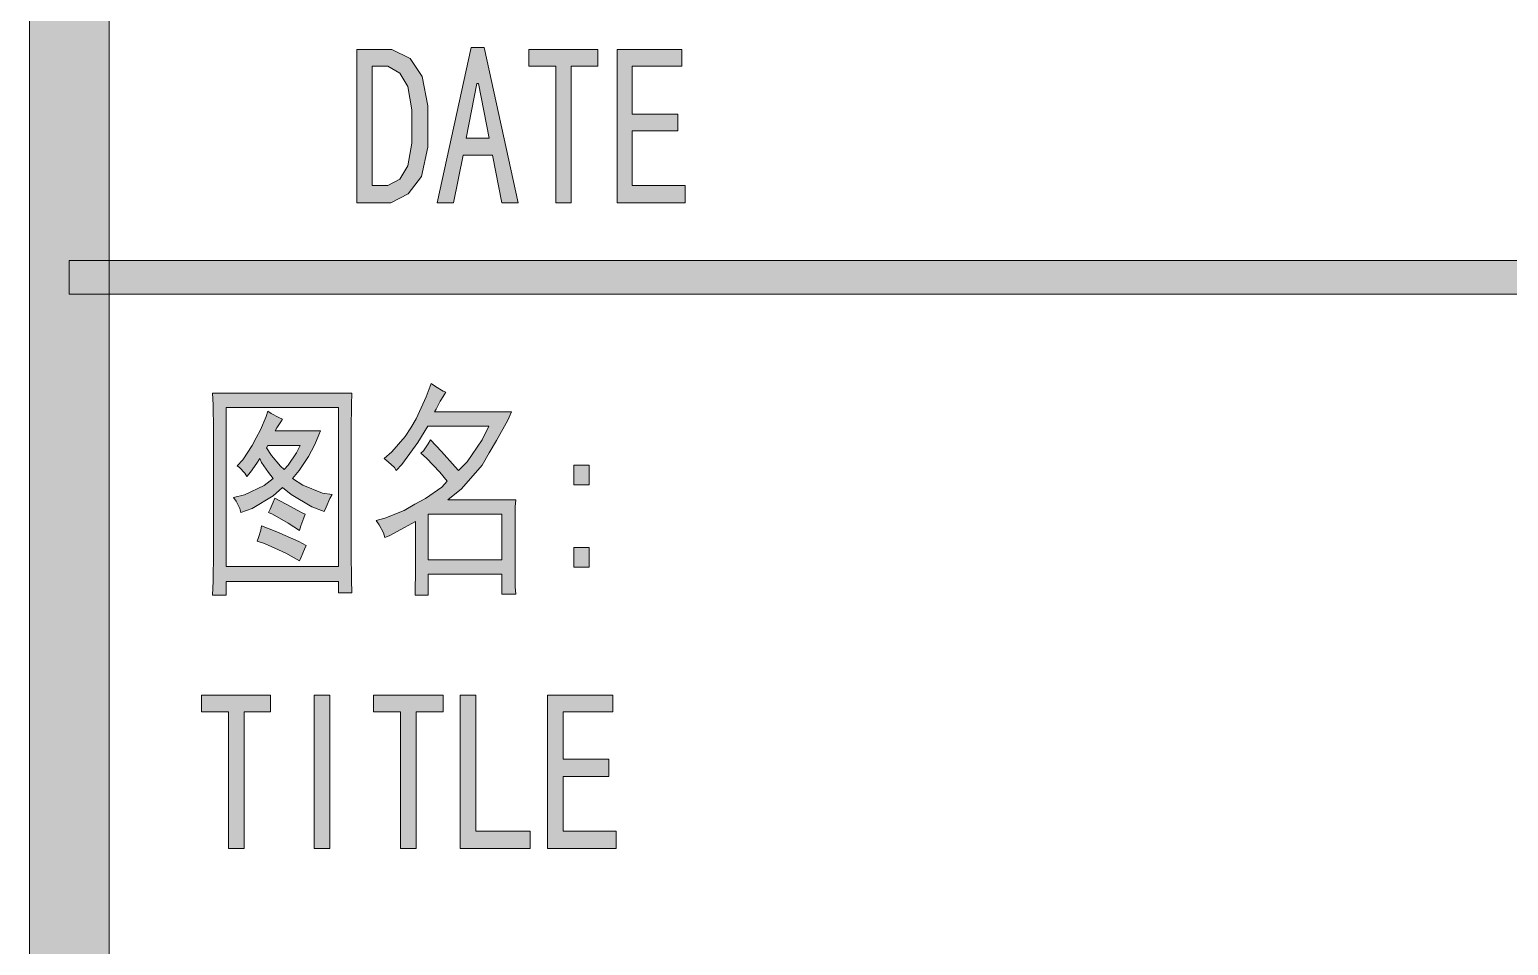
# Model space of a CAD drawing. Header units: millimetres. Extents: x 0 to 586, y 0 to 414.
# Drawn here: x 541.05 to 553.82, y 30.77 to 38.67 of the extents above; entities that cross this region are included whole.
import ezdxf

# ---------------------------------------------------------------- set-up
doc = ezdxf.new("R2010")
doc.units = ezdxf.units.MM

msp = doc.modelspace()

# ---------------------------------------------------------------- hatches: boundary and pattern name
h = msp.add_hatch(color=0)
h.dxf.hatch_style = 2
h.paths.add_polyline_path([(541.736139, 9.860139), (541.048222, 9.860139), (541.048222, 404.223361), (541.736139, 404.223361)])
h = msp.add_hatch(color=0)
h.paths.add_polyline_path([(544.487806, 37.838944), (544.487806, 37.659028), (544.431361, 37.405028), (544.374917, 37.330944), (544.318472, 37.256861), (544.166778, 37.17925), (544.071528, 37.17925), (543.873972, 37.17925), (543.873972, 38.502167), (544.071528, 38.502167), (544.177361, 38.502167), (544.336111, 38.424556), (544.3855, 38.346944), (544.438417, 38.269333), (544.487806, 38.015333)])
h.paths.add_polyline_path([(544.350222, 37.838944), (544.350222, 37.980056), (544.314944, 38.181139), (544.279667, 38.241111), (544.244389, 38.297556), (544.142083, 38.357528), (544.071528, 38.357528), (544.008028, 38.357528), (544.008028, 37.327417), (544.071528, 37.327417), (544.142083, 37.327417), (544.244389, 37.383861), (544.279667, 37.440306), (544.314944, 37.49675), (544.350222, 37.694306)])
h = msp.add_hatch(color=0)
h.paths.add_polyline_path([(545.267444, 37.17925), (545.126333, 37.17925), (545.045194, 37.588472), (544.791194, 37.588472), (544.710056, 37.17925), (544.568944, 37.17925), (544.86175, 38.519806), (544.974639, 38.519806)])
h.paths.add_polyline_path([(545.016972, 37.736639), (544.92525, 38.209361), (544.911139, 38.209361), (544.819417, 37.736639)])
h = msp.add_hatch(color=0)
h.dxf.hatch_style = 2
h.paths.add_polyline_path([(545.955361, 38.357528), (545.726056, 38.357528), (545.726056, 37.17925), (545.592, 37.17925), (545.592, 38.357528), (545.359167, 38.357528), (545.359167, 38.502167), (545.955361, 38.502167)])
h = msp.add_hatch(color=0)
h.dxf.hatch_style = 2
h.paths.add_polyline_path([(546.710306, 37.17925), (546.121167, 37.17925), (546.121167, 38.502167), (546.682083, 38.502167), (546.682083, 38.357528), (546.251694, 38.357528), (546.251694, 37.944778), (546.646806, 37.944778), (546.646806, 37.800139), (546.251694, 37.800139), (546.251694, 37.327417), (546.710306, 37.327417)])
h = msp.add_hatch(color=0)
h.dxf.hatch_style = 2
h.paths.add_polyline_path([(575.772139, 36.681833), (575.772139, 36.389028), (541.390417, 36.389028), (541.390417, 36.681833)])
h = msp.add_hatch(color=0)
h.paths.add_polyline_path([(543.831639, 35.535306), (543.828111, 35.436528), (543.824583, 35.224861), (543.824583, 35.108444), (543.824583, 34.279417), (543.824583, 34.159472), (543.828111, 33.923111), (543.831639, 33.810222), (543.715222, 33.810222), (543.715222, 33.909), (542.745083, 33.909), (542.745083, 33.792583), (542.628667, 33.792583), (542.632194, 33.912528), (542.635722, 34.159472), (542.635722, 34.29), (542.635722, 35.108444), (542.635722, 35.221333), (542.632194, 35.433), (542.628667, 35.535306)])
h.paths.add_polyline_path([(543.715222, 34.039528), (543.715222, 35.411833), (542.745083, 35.411833), (542.745083, 34.039528)])
h = msp.add_hatch(color=0)
h.paths.add_polyline_path([(544.643028, 35.542361), (544.628917, 35.521194), (544.604222, 35.482389), (544.593639, 35.46475), (544.583056, 35.443583), (544.558361, 35.397722), (544.54425, 35.373028), (545.211, 35.373028), (545.17925, 35.302472), (545.080472, 35.126083), (545.016972, 35.02025), (544.957, 34.914417), (544.777083, 34.709806), (544.660667, 34.614556), (545.246278, 34.614556), (545.24275, 34.554583), (545.24275, 34.434639), (545.24275, 34.374667), (545.24275, 34.057167), (545.24275, 33.990139), (545.24275, 33.863139), (545.246278, 33.799639), (545.126333, 33.799639), (545.126333, 33.9725), (544.491333, 33.9725), (544.491333, 33.792583), (544.378444, 33.792583), (544.378444, 33.849028), (544.381972, 33.9725), (544.381972, 34.039528), (544.381972, 34.427583), (544.286722, 34.374667), (544.152667, 34.304111), (544.117389, 34.29), (544.103278, 34.328806), (544.068, 34.399361), (544.039778, 34.434639), (544.117389, 34.455806), (544.283194, 34.522833), (544.374917, 34.57575), (544.466639, 34.625139), (544.60775, 34.723917), (544.653611, 34.776833), (544.590111, 34.854444), (544.477222, 34.974389), (544.427833, 35.016722), (544.449, 35.037889), (544.491333, 35.097861), (544.508972, 35.133139), (544.604222, 35.030833), (544.724167, 34.900306), (544.752389, 34.868556), (544.826472, 34.942639), (544.957, 35.133139), (545.013444, 35.249556), (544.487806, 35.249556), (544.399611, 35.108444), (544.262028, 34.917944), (544.212639, 34.868556), (544.198528, 34.89325), (544.145611, 34.942639), (544.110333, 34.970861), (544.177361, 35.027306), (544.29025, 35.161361), (544.339639, 35.235444), (544.3855, 35.313056), (544.473694, 35.503556), (544.516028, 35.619972), (544.554833, 35.59175), (544.618333, 35.552944)])
h.paths.add_polyline_path([(545.126333, 34.095972), (545.126333, 34.491083), (544.491333, 34.491083), (544.491333, 34.095972)])
h = msp.add_hatch(color=0)
h.paths.add_polyline_path([(543.231917, 35.309528), (543.217806, 35.288361), (543.182528, 35.235444), (543.168417, 35.21075), (543.56, 35.21075), (543.545889, 35.175472), (543.510611, 35.090806), (543.482389, 35.037889), (543.457694, 34.9885), (543.376556, 34.868556), (543.320111, 34.798), (543.408306, 34.741556), (543.577639, 34.671), (543.662306, 34.660417), (543.641139, 34.625139), (543.609389, 34.551056), (543.59175, 34.51225), (543.485917, 34.554583), (543.306, 34.660417), (543.231917, 34.720389), (543.150778, 34.649833), (542.970861, 34.540472), (542.872083, 34.505194), (542.865028, 34.540472), (542.833278, 34.603972), (542.808583, 34.635722), (542.903833, 34.656889), (543.073167, 34.738028), (543.150778, 34.798), (543.111972, 34.850917), (543.052, 34.935583), (543.037889, 34.970861), (543.009667, 34.932056), (542.95675, 34.854444), (542.925, 34.815639), (542.907361, 34.843861), (542.8615, 34.89325), (542.840333, 34.907361), (542.889722, 34.960278), (542.970861, 35.08375), (543.006139, 35.150778), (543.041417, 35.217806), (543.090806, 35.334222), (543.104917, 35.380083), (543.133139, 35.358917), (543.200167, 35.323639)])
h.paths.add_polyline_path([(543.094333, 35.062583), (543.136667, 34.995556), (543.214278, 34.903833), (543.246028, 34.875611), (543.281306, 34.914417), (543.351861, 35.02025), (543.383611, 35.08375), (543.104917, 35.08375)])
h = msp.add_hatch(color=0)
h.dxf.hatch_style = 2
h.paths.add_polyline_path([(545.881278, 34.745083), (545.747222, 34.745083), (545.747222, 34.914417), (545.881278, 34.914417)])
h = msp.add_hatch(color=0)
h.dxf.hatch_style = 2
h.paths.add_polyline_path([(543.164889, 34.628667), (543.263667, 34.57575), (543.397722, 34.505194), (543.429472, 34.491083), (543.415361, 34.459333), (543.390667, 34.388778), (543.380083, 34.349972), (543.281306, 34.413472), (543.14725, 34.491083), (543.111972, 34.505194), (543.126083, 34.533417), (543.150778, 34.593389)])
h = msp.add_hatch(color=0)
h.dxf.hatch_style = 2
h.paths.add_polyline_path([(543.052, 34.388778), (543.182528, 34.339389), (543.373028, 34.254722), (543.436528, 34.219444), (543.422417, 34.187694), (543.394194, 34.120667), (543.380083, 34.088917), (543.260139, 34.152417), (543.076694, 34.237083), (543.013194, 34.25825), (543.023778, 34.29), (543.044944, 34.3535)])
h = msp.add_hatch(color=0)
h.dxf.hatch_style = 2
h.paths.add_polyline_path([(545.881278, 34.032472), (545.747222, 34.032472), (545.747222, 34.201806), (545.881278, 34.201806)])
h = msp.add_hatch(color=0)
h.dxf.hatch_style = 2
h.paths.add_polyline_path([(543.129611, 32.783639), (542.900306, 32.783639), (542.900306, 31.605361), (542.76625, 31.605361), (542.76625, 32.783639), (542.533417, 32.783639), (542.533417, 32.928278), (543.129611, 32.928278)])
h = msp.add_hatch(color=0)
h.dxf.hatch_style = 2
h.paths.add_polyline_path([(543.641139, 31.605361), (543.507083, 31.605361), (543.507083, 32.928278), (543.641139, 32.928278)])
h = msp.add_hatch(color=0)
h.dxf.hatch_style = 2
h.paths.add_polyline_path([(544.618333, 32.783639), (544.3855, 32.783639), (544.3855, 31.605361), (544.251444, 31.605361), (544.251444, 32.783639), (544.018611, 32.783639), (544.018611, 32.928278), (544.618333, 32.928278)])
h = msp.add_hatch(color=0)
h.dxf.hatch_style = 2
h.paths.add_polyline_path([(545.36975, 31.605361), (544.7665, 31.605361), (544.7665, 32.928278), (544.900556, 32.928278), (544.900556, 31.753528), (545.36975, 31.753528)])
h = msp.add_hatch(color=0)
h.dxf.hatch_style = 2
h.paths.add_polyline_path([(546.114111, 31.605361), (545.521444, 31.605361), (545.521444, 32.928278), (546.085889, 32.928278), (546.085889, 32.783639), (545.6555, 32.783639), (545.6555, 32.374417), (546.050611, 32.374417), (546.050611, 32.22625), (545.6555, 32.22625), (545.6555, 31.753528), (546.114111, 31.753528)])

# ---------------------------------------------------------------- linework, layer by layer
at = {"color": 0, "lineweight": 0}
for points in [[(541.736139, 9.860139), (541.048222, 9.860139), (541.048222, 404.223361), (541.736139, 404.223361)], [(544.487806, 37.838944), (544.487806, 37.659028), (544.431361, 37.405028), (544.374917, 37.330944), (544.318472, 37.256861), (544.166778, 37.17925), (544.071528, 37.17925), (543.873972, 37.17925), (543.873972, 38.502167), (544.071528, 38.502167), (544.177361, 38.502167), (544.336111, 38.424556), (544.3855, 38.346944), (544.438417, 38.269333), (544.487806, 38.015333)], [(545.267444, 37.17925), (545.126333, 37.17925), (545.045194, 37.588472), (544.791194, 37.588472), (544.710056, 37.17925), (544.568944, 37.17925), (544.86175, 38.519806), (544.974639, 38.519806)], [(545.955361, 38.357528), (545.726056, 38.357528), (545.726056, 37.17925), (545.592, 37.17925), (545.592, 38.357528), (545.359167, 38.357528), (545.359167, 38.502167), (545.955361, 38.502167)], [(546.710306, 37.17925), (546.121167, 37.17925), (546.121167, 38.502167), (546.682083, 38.502167), (546.682083, 38.357528), (546.251694, 38.357528), (546.251694, 37.944778), (546.646806, 37.944778), (546.646806, 37.800139), (546.251694, 37.800139), (546.251694, 37.327417), (546.710306, 37.327417)], [(544.350222, 37.838944), (544.350222, 37.980056), (544.314944, 38.181139), (544.279667, 38.241111), (544.244389, 38.297556), (544.142083, 38.357528), (544.071528, 38.357528), (544.008028, 38.357528), (544.008028, 37.327417), (544.071528, 37.327417), (544.142083, 37.327417), (544.244389, 37.383861), (544.279667, 37.440306), (544.314944, 37.49675), (544.350222, 37.694306)], [(545.016972, 37.736639), (544.92525, 38.209361), (544.911139, 38.209361), (544.819417, 37.736639)], [(575.772139, 36.681833), (575.772139, 36.389028), (541.390417, 36.389028), (541.390417, 36.681833)], [(543.831639, 35.535306), (543.828111, 35.436528), (543.824583, 35.224861), (543.824583, 35.108444), (543.824583, 34.279417), (543.824583, 34.159472), (543.828111, 33.923111), (543.831639, 33.810222), (543.715222, 33.810222), (543.715222, 33.909), (542.745083, 33.909), (542.745083, 33.792583), (542.628667, 33.792583), (542.632194, 33.912528), (542.635722, 34.159472), (542.635722, 34.29), (542.635722, 35.108444), (542.635722, 35.221333), (542.632194, 35.433), (542.628667, 35.535306)], [(544.643028, 35.542361), (544.628917, 35.521194), (544.604222, 35.482389), (544.593639, 35.46475), (544.583056, 35.443583), (544.558361, 35.397722), (544.54425, 35.373028), (545.211, 35.373028), (545.17925, 35.302472), (545.080472, 35.126083), (545.016972, 35.02025), (544.957, 34.914417), (544.777083, 34.709806), (544.660667, 34.614556), (545.246278, 34.614556), (545.24275, 34.554583), (545.24275, 34.434639), (545.24275, 34.374667), (545.24275, 34.057167), (545.24275, 33.990139), (545.24275, 33.863139), (545.246278, 33.799639), (545.126333, 33.799639), (545.126333, 33.9725), (544.491333, 33.9725), (544.491333, 33.792583), (544.378444, 33.792583), (544.378444, 33.849028), (544.381972, 33.9725), (544.381972, 34.039528), (544.381972, 34.427583), (544.286722, 34.374667), (544.152667, 34.304111), (544.117389, 34.29), (544.103278, 34.328806), (544.068, 34.399361), (544.039778, 34.434639), (544.117389, 34.455806), (544.283194, 34.522833), (544.374917, 34.57575), (544.466639, 34.625139), (544.60775, 34.723917), (544.653611, 34.776833), (544.590111, 34.854444), (544.477222, 34.974389), (544.427833, 35.016722), (544.449, 35.037889), (544.491333, 35.097861), (544.508972, 35.133139), (544.604222, 35.030833), (544.724167, 34.900306), (544.752389, 34.868556), (544.826472, 34.942639), (544.957, 35.133139), (545.013444, 35.249556), (544.487806, 35.249556), (544.399611, 35.108444), (544.262028, 34.917944), (544.212639, 34.868556), (544.198528, 34.89325), (544.145611, 34.942639), (544.110333, 34.970861), (544.177361, 35.027306), (544.29025, 35.161361), (544.339639, 35.235444), (544.3855, 35.313056), (544.473694, 35.503556), (544.516028, 35.619972), (544.554833, 35.59175), (544.618333, 35.552944)], [(543.715222, 34.039528), (543.715222, 35.411833), (542.745083, 35.411833), (542.745083, 34.039528)], [(543.231917, 35.309528), (543.217806, 35.288361), (543.182528, 35.235444), (543.168417, 35.21075), (543.56, 35.21075), (543.545889, 35.175472), (543.510611, 35.090806), (543.482389, 35.037889), (543.457694, 34.9885), (543.376556, 34.868556), (543.320111, 34.798), (543.408306, 34.741556), (543.577639, 34.671), (543.662306, 34.660417), (543.641139, 34.625139), (543.609389, 34.551056), (543.59175, 34.51225), (543.485917, 34.554583), (543.306, 34.660417), (543.231917, 34.720389), (543.150778, 34.649833), (542.970861, 34.540472), (542.872083, 34.505194), (542.865028, 34.540472), (542.833278, 34.603972), (542.808583, 34.635722), (542.903833, 34.656889), (543.073167, 34.738028), (543.150778, 34.798), (543.111972, 34.850917), (543.052, 34.935583), (543.037889, 34.970861), (543.009667, 34.932056), (542.95675, 34.854444), (542.925, 34.815639), (542.907361, 34.843861), (542.8615, 34.89325), (542.840333, 34.907361), (542.889722, 34.960278), (542.970861, 35.08375), (543.006139, 35.150778), (543.041417, 35.217806), (543.090806, 35.334222), (543.104917, 35.380083), (543.133139, 35.358917), (543.200167, 35.323639)], [(543.094333, 35.062583), (543.136667, 34.995556), (543.214278, 34.903833), (543.246028, 34.875611), (543.281306, 34.914417), (543.351861, 35.02025), (543.383611, 35.08375), (543.104917, 35.08375)], [(545.881278, 34.745083), (545.747222, 34.745083), (545.747222, 34.914417), (545.881278, 34.914417)], [(543.164889, 34.628667), (543.263667, 34.57575), (543.397722, 34.505194), (543.429472, 34.491083), (543.415361, 34.459333), (543.390667, 34.388778), (543.380083, 34.349972), (543.281306, 34.413472), (543.14725, 34.491083), (543.111972, 34.505194), (543.126083, 34.533417), (543.150778, 34.593389)], [(545.126333, 34.095972), (545.126333, 34.491083), (544.491333, 34.491083), (544.491333, 34.095972)], [(543.052, 34.388778), (543.182528, 34.339389), (543.373028, 34.254722), (543.436528, 34.219444), (543.422417, 34.187694), (543.394194, 34.120667), (543.380083, 34.088917), (543.260139, 34.152417), (543.076694, 34.237083), (543.013194, 34.25825), (543.023778, 34.29), (543.044944, 34.3535)], [(545.881278, 34.032472), (545.747222, 34.032472), (545.747222, 34.201806), (545.881278, 34.201806)], [(543.129611, 32.783639), (542.900306, 32.783639), (542.900306, 31.605361), (542.76625, 31.605361), (542.76625, 32.783639), (542.533417, 32.783639), (542.533417, 32.928278), (543.129611, 32.928278)], [(543.641139, 31.605361), (543.507083, 31.605361), (543.507083, 32.928278), (543.641139, 32.928278)], [(544.618333, 32.783639), (544.3855, 32.783639), (544.3855, 31.605361), (544.251444, 31.605361), (544.251444, 32.783639), (544.018611, 32.783639), (544.018611, 32.928278), (544.618333, 32.928278)], [(545.36975, 31.605361), (544.7665, 31.605361), (544.7665, 32.928278), (544.900556, 32.928278), (544.900556, 31.753528), (545.36975, 31.753528)], [(546.114111, 31.605361), (545.521444, 31.605361), (545.521444, 32.928278), (546.085889, 32.928278), (546.085889, 32.783639), (545.6555, 32.783639), (545.6555, 32.374417), (546.050611, 32.374417), (546.050611, 32.22625), (545.6555, 32.22625), (545.6555, 31.753528), (546.114111, 31.753528)]]:
    msp.add_lwpolyline(points, close=True, dxfattribs=at)

doc.saveas('drawing.dxf')
